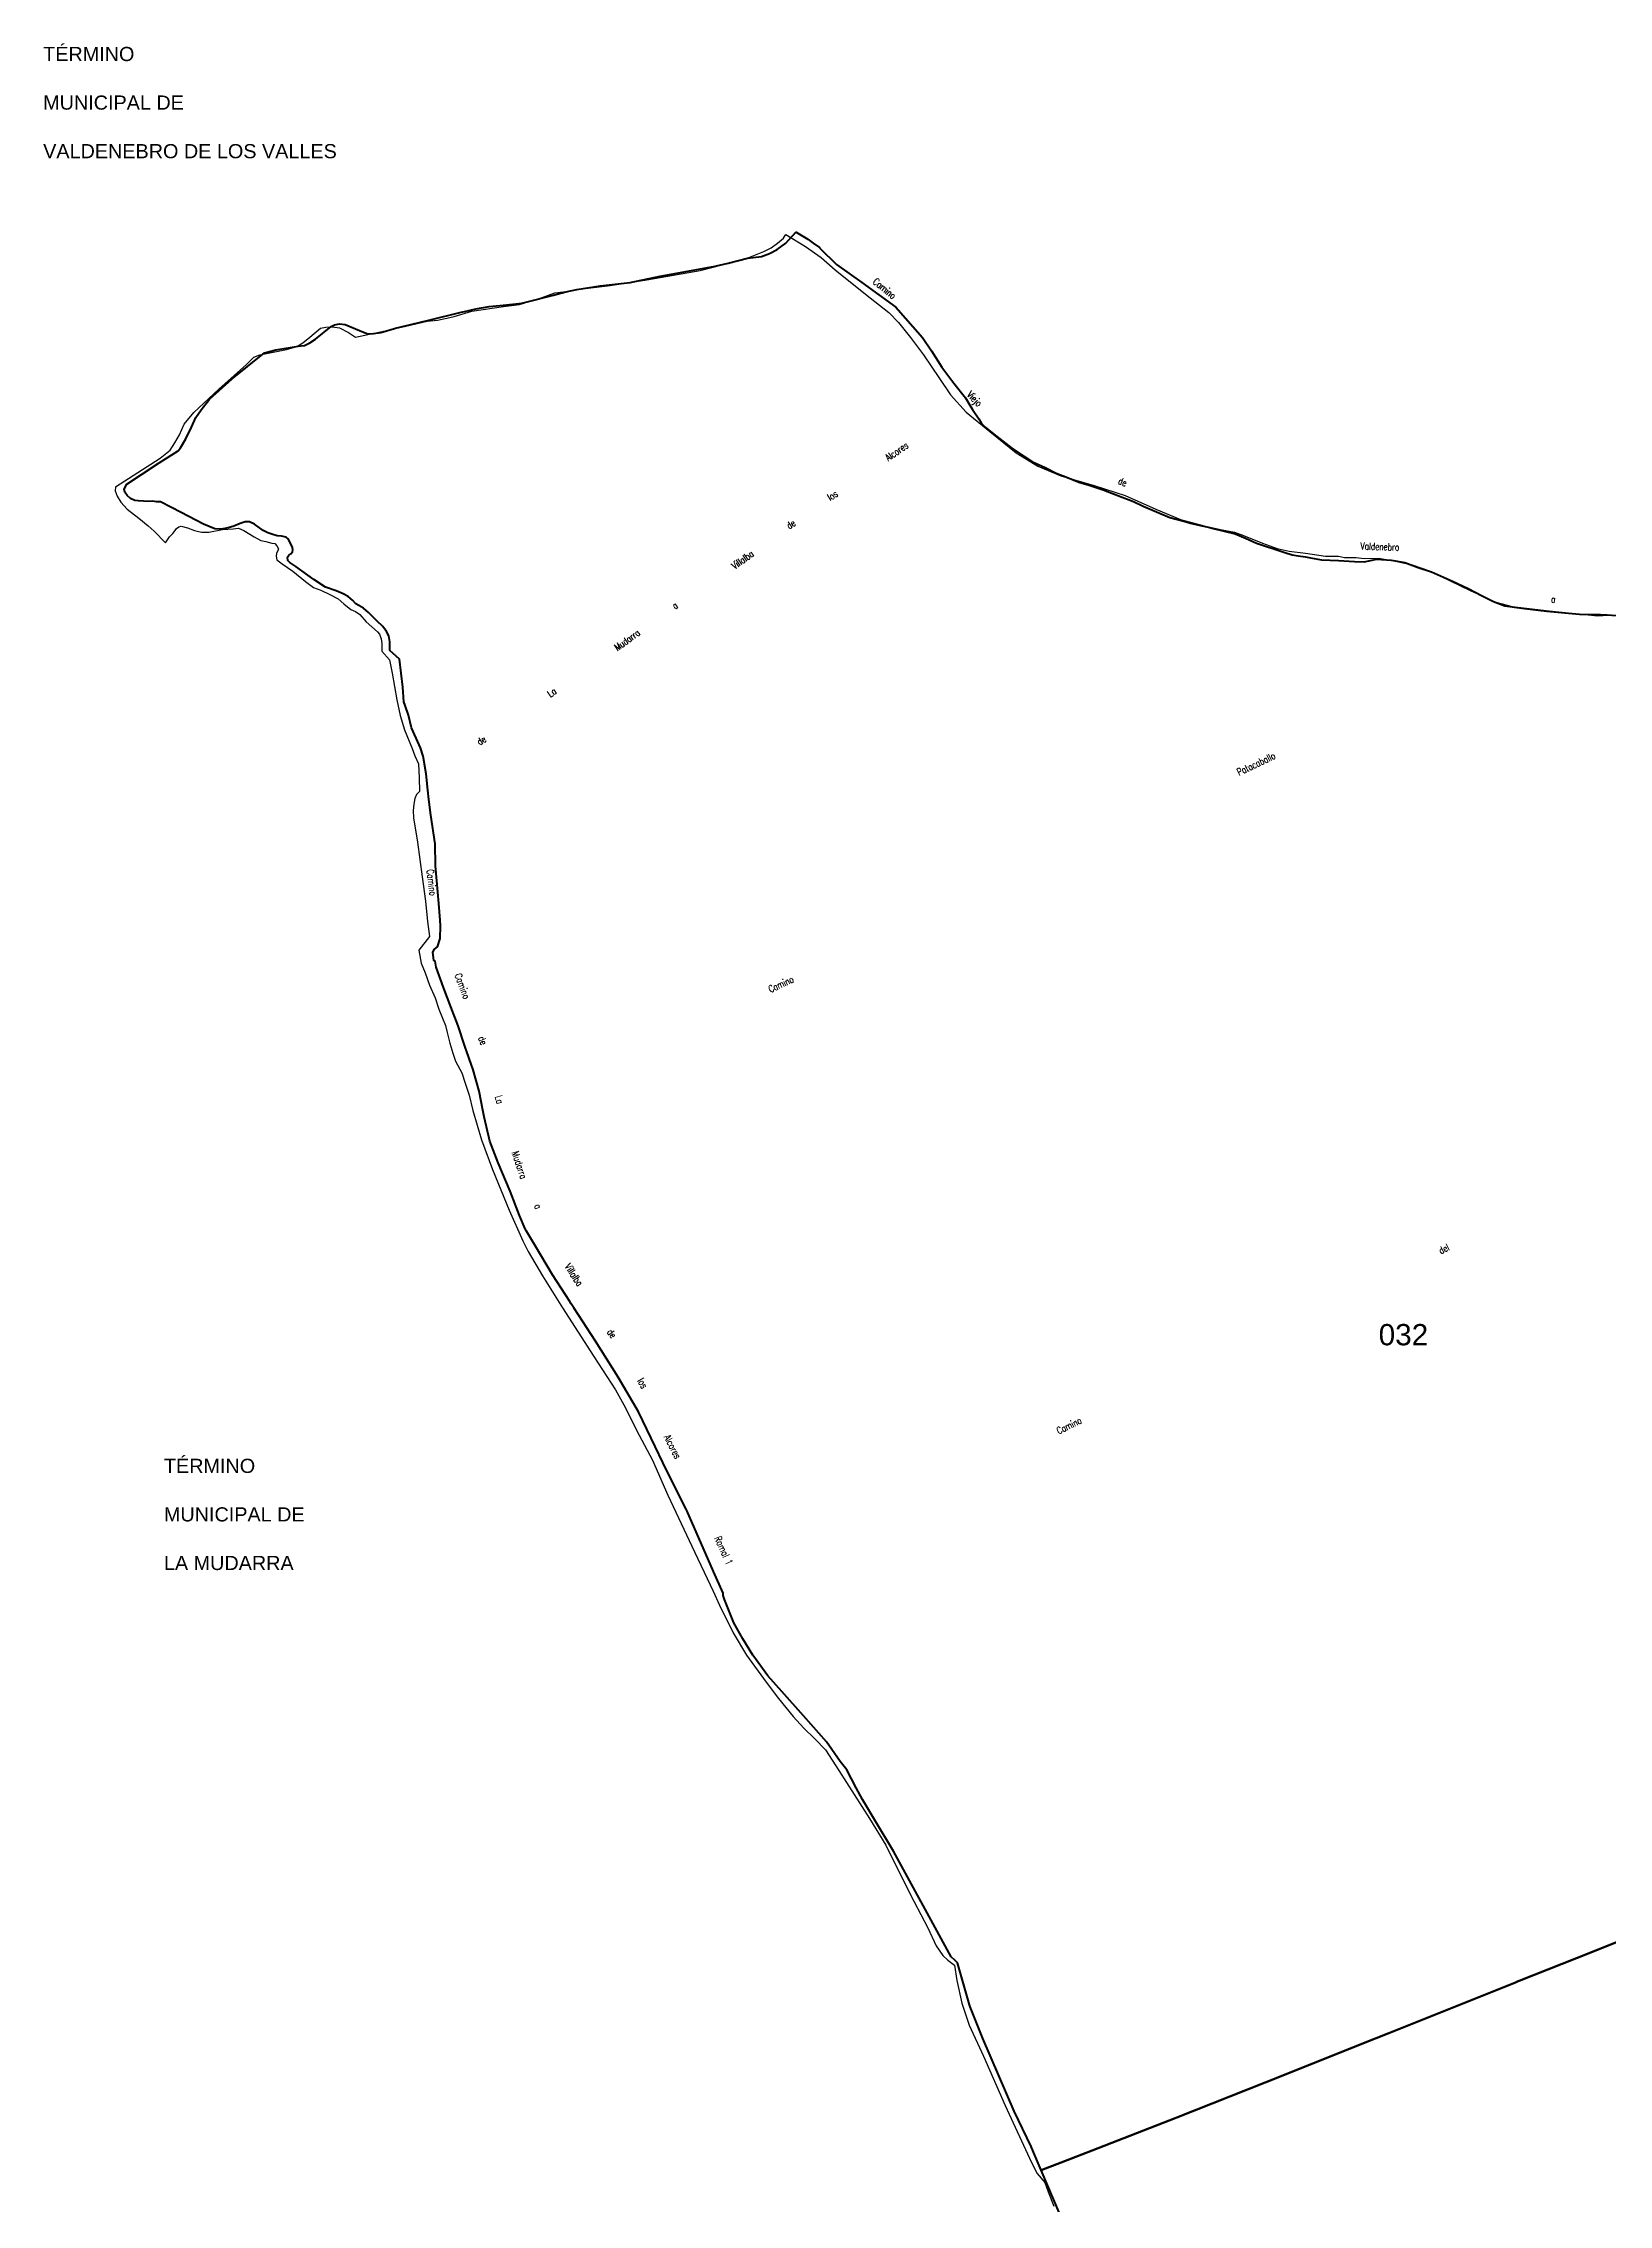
# Model space of a CAD drawing. Header units: metres. Extents: x 339638 to 364279, y 4598373 to 4630956.
# Drawn here: x 339717 to 341927, y 4626950 to 4630002 of the extents above; entities that cross this region are included whole.
import ezdxf
from ezdxf.enums import TextEntityAlignment as Align

# ---------------------------------------------------------------- set-up
doc = ezdxf.new("R2010")
doc.units = ezdxf.units.M
for name, color, linetype, lineweight in [('caminos', 1, 'Continuous', 0), ('poligonos_rusticos', 42, 'Continuous', 40), ('termino', 6, 'Continuous', 25), ('terminos_txt', 7, 'Continuous', 0)]:
    doc.layers.add(name, color=color, linetype=linetype, lineweight=lineweight)
doc.layers.add('poligonos_rustico_txt', color=7, linetype='Continuous')
doc.styles.add('Arial', font='arial.ttf')
doc.styles.add('caminos', font='simplex.shx', dxfattribs={"width": 0.75})
doc.styles.add('resto', font='arial.ttf')

msp = doc.modelspace()

# ---------------------------------------------------------------- linework, layer by layer
at = {"layer": 'poligonos_rusticos'}
for points in [[(341988.7, 4627341.3), (341881.7, 4627298.5), (341800.5, 4627266.1), (341799.3, 4627265.6), (341796.4, 4627264.4), (341795.3, 4627264), (341616.5, 4627192.4), (341578.5, 4627177.2), (341466.9, 4627132.8), (341317.3, 4627073.3), (341314.9, 4627072.4), (341197.7, 4627026.8), (341153.8, 4627009.7), (341125.9, 4626998.8), (341115.1, 4627024.2), (341111.5, 4627032.6), (341087.5, 4627082.3), (341043.3, 4627184.9), (341025.6, 4627229.8), (341024.8, 4627232.6), (341007.5, 4627291.6), (341003.7, 4627295.3), (340998.8, 4627300), (340990.2, 4627315.8), (340917.2, 4627449.2), (340893.7, 4627488.4), (340873.6, 4627522.1), (340864.7, 4627538.7), (340851.2, 4627564.1), (340842.1, 4627575.9), (340822.8, 4627603.9), (340790.2, 4627640.3), (340759.5, 4627674.6), (340740, 4627697.1), (340718.7, 4627726.2), (340704.7, 4627749.1), (340691.8, 4627771.9), (340678.6, 4627804.8), (340676.7, 4627810.2), (340676.9, 4627813.5), (340663.4, 4627844.2), (340625.3, 4627930.4), (340624.6, 4627932), (340597.3, 4627986.1), (340575.2, 4628032.2), (340557.2, 4628069.4), (340528.6, 4628118.6), (340496.7, 4628169.1), (340465.9, 4628216.2), (340462.2, 4628221.9), (340460.2, 4628225.1), (340436.1, 4628263.1), (340411.9, 4628303.3), (340399.1, 4628324.8), (340397.2, 4628328), (340389.3, 4628346.9), (340375.9, 4628381.3), (340359.1, 4628421), (340347.6, 4628451.5), (340339.3, 4628486.1), (340337.5, 4628495.6), (340332.3, 4628522.5), (340324.1, 4628552.3), (340312.2, 4628585.9), (340302.9, 4628614.3), (340292.4, 4628641.5), (340281.8, 4628668.7), (340271.8, 4628697.4), (340270, 4628705.6), (340269.4, 4628706), (340268.3, 4628706.7), (340266.9, 4628718.4), (340269.2, 4628722.9), (340273.7, 4628726), (340277.3, 4628738), (340277.8, 4628755.5), (340277.2, 4628763.8), (340275.4, 4628787), (340272.4, 4628819.1), (340270.5, 4628840.3), (340270, 4628871.6), (340264, 4628911.8), (340261.1, 4628933.9), (340259.9, 4628947), (340257.4, 4628970.1), (340253.5, 4628995.2), (340249.3, 4629006.8), (340243.2, 4629020.5), (340237, 4629035.2), (340232.4, 4629053.3), (340227.7, 4629066.9), (340225.9, 4629072), (340224.4, 4629092.6), (340219.8, 4629132.3), (340206.1, 4629144.6), (340206.4, 4629156.7), (340204.6, 4629165.2), (340201.3, 4629171.3), (340196.4, 4629178.4), (340188.1, 4629186.2), (340175.9, 4629198), (340169, 4629204.2), (340162.6, 4629207.8), (340158.2, 4629210.4), (340153.8, 4629215), (340147.4, 4629220.7), (340140.5, 4629224.4), (340130.6, 4629228.6), (340115.2, 4629234), (340099, 4629244.4), (340073.4, 4629263.1), (340069.5, 4629265.7), (340065, 4629268.8), (340062.1, 4629271.4), (340061.7, 4629275.9), (340063.8, 4629278.9), (340066.3, 4629280.8), (340068.9, 4629283.7), (340069.5, 4629286.7), (340068.6, 4629289.8), (340063.3, 4629301.4), (340059.9, 4629304.5), (340053.4, 4629305.7), (340047.4, 4629306.3), (340041, 4629308), (340034, 4629310.6), (340027.6, 4629313.8), (340015.3, 4629322.6), (340007.9, 4629325.8), (340001.9, 4629326), (339994.8, 4629323.6), (339986.2, 4629319.8), (339978.2, 4629317.5), (339968.1, 4629315.8), (339959.1, 4629316), (339943.3, 4629322.9), (339911.7, 4629339.2), (339882.5, 4629354.4), (339877, 4629354.1), (339871.5, 4629355.2), (339866, 4629354.8), (339851, 4629355.7), (339846, 4629356.3), (339840.1, 4629359), (339835.2, 4629363.1), (339832.3, 4629367.7), (339831.4, 4629372.2), (339835.1, 4629379.1), (339855.8, 4629392.7), (339880.8, 4629409.1), (339907.3, 4629426.4), (339910.9, 4629430.4), (339918.2, 4629443.2), (339926, 4629459.8), (339932.4, 4629473.4), (339939.7, 4629484.2), (339951.5, 4629499), (339983.7, 4629527.7), (340029.2, 4629564.7), (340045.3, 4629568.8), (340076.9, 4629574), (340085.9, 4629574.8), (340093.5, 4629578.6), (340101.2, 4629584), (340123.6, 4629601.9), (340128.2, 4629604.3), (340135.2, 4629605.7), (340143.2, 4629604.5), (340168.9, 4629593.8), (340175.4, 4629591.2), (340183.4, 4629592), (340193.4, 4629593.2), (340212.6, 4629598.8), (340214.2, 4629599.2), (340261.4, 4629610.6), (340306.7, 4629622), (340311.7, 4629623.1), (340327.8, 4629626.5), (340346.4, 4629630), (340366, 4629632), (340366.5, 4629632), (340392.5, 4629634.9), (340402.1, 4629637.2), (340435.3, 4629645.4), (340437.3, 4629645.9), (340454.5, 4629650.9), (340470, 4629654), (340503.2, 4629659.2), (340545.3, 4629663.7), (340588.1, 4629672.7), (340660.4, 4629685.9), (340661.5, 4629686.2), (340684, 4629691.4), (340711.2, 4629698.2), (340730.8, 4629700.7), (340742.4, 4629705), (340753, 4629710.7), (340765.3, 4629719.4), (340773.3, 4629728.2), (340773.9, 4629728.9), (340777.3, 4629732.6), (340777.7, 4629733), (340779, 4629734.4), (340779.7, 4629735.1), (340796.4, 4629725.2), (340796.4, 4629725.2), (340804, 4629719.6), (340812.6, 4629713.3), (340813.5, 4629712.4), (340836.6, 4629689.1), (340872.5, 4629663.7), (340920.7, 4629628.9), (340958.4, 4629586.1), (340971, 4629567.3), (340985.6, 4629544.5), (341002.6, 4629521.6), (341018.7, 4629501.3), (341025, 4629490.9), (341028.9, 4629484.6), (341037.6, 4629471.4), (341041.5, 4629464.8), (341046.9, 4629459.7), (341063.1, 4629446.4), (341084.3, 4629429.9), (341101.1, 4629418.6), (341113.5, 4629410.8), (341131.3, 4629402.5), (341147.1, 4629394.7), (341163, 4629388.8), (341178.9, 4629382), (341193.3, 4629377.7), (341213.2, 4629371.3), (341234.1, 4629363.4), (341255.9, 4629354.5), (341269.8, 4629348.2), (341307.5, 4629331.9), (341327.4, 4629327), (341336.8, 4629324.3), (341346.3, 4629321.6), (341363.7, 4629317.8), (341366.9, 4629317), (341399.6, 4629309.1), (341414.4, 4629302.8), (341429.8, 4629296), (341468.3, 4629283.1), (341469.6, 4629282.7), (341480, 4629279.5), (341488.7, 4629278.1), (341499, 4629276.6), (341506.2, 4629275.3), (341521.4, 4629272.6), (341545.4, 4629271.6), (341567.9, 4629270.2), (341581.9, 4629269.4), (341599.5, 4629273.1), (341619.9, 4629271.7), (341639.4, 4629268.8), (341658.2, 4629261.4), (341676.6, 4629255.5), (341706.4, 4629242.4), (341728.7, 4629232), (341748.5, 4629221.6), (341764.3, 4629213.7), (341780.2, 4629207.4), (341804.2, 4629203.9), (341839.6, 4629199.7), (341885.6, 4629195.8), (341915.6, 4629195.2), (341924.6, 4629194.6), (341937.5, 4629193.8)], [(341160.7, 4626917), (341125.9, 4626998.8), (341153.8, 4627009.7), (341197.7, 4627026.8), (341314.9, 4627072.4), (341317.3, 4627073.3), (341466.9, 4627132.8), (341578.5, 4627177.2), (341616.5, 4627192.4), (341795.3, 4627264), (341796.4, 4627264.4), (341799.3, 4627265.6), (341800.5, 4627266.1), (341881.7, 4627298.5), (341988.7, 4627341.3)]]:
    msp.add_lwpolyline(points, dxfattribs=at)
at = {"layer": 'termino'}
msp.add_line((340763.6, 4629728.9), (340765.1, 4629731.5), dxfattribs=at)
for points in [[(339818.9, 4629375.6), (339882, 4629416), (339896.2, 4629427.2), (339902.7, 4629437.4), (339909.5, 4629448.6), (339916, 4629464), (339929.6, 4629480.3), (339964.9, 4629513.2), (340004, 4629548.1), (340014, 4629558.3), (340022.9, 4629561.9), (340039.3, 4629565.1), (340060.2, 4629569.5), (340075, 4629573.7), (340083.4, 4629578.8), (340093.2, 4629586.5), (340108.4, 4629599.6), (340115.7, 4629600.9), (340125, 4629601.2), (340135.3, 4629599.9), (340148.1, 4629593.2), (340157.8, 4629586.5), (340199.5, 4629595.8), (340228.9, 4629602.2), (340259, 4629609.2), (340273.3, 4629610.8), (340295.4, 4629615.3), (340297.2, 4629615.9), (340322.1, 4629623.6), (340366.8, 4629630), (340389.2, 4629632.6), (340421.3, 4629642.8), (340439.4, 4629649.5), (340451.3, 4629650.5), (340474.6, 4629654.7), (340517.5, 4629659.5), (340569, 4629667.8), (340644.3, 4629680.6), (340675.5, 4629688.9), (340708.4, 4629697.2), (340734.3, 4629707.8), (340744.8, 4629712.9), (340753.7, 4629719.6), (340762.1, 4629726.3), (340763.6, 4629728.9)], [(340765.1, 4629731.5), (340793.1, 4629714.5), (340815.1, 4629699.1), (340835.1, 4629681.9), (340877.6, 4629647.3), (340910.6, 4629621.7), (340924.2, 4629607.3), (340941.5, 4629586.2), (340959.5, 4629561.9), (340982.1, 4629528.3), (340997.8, 4629505.5), (341020.1, 4629480.6), (341053.1, 4629453.4), (341090.3, 4629423.6), (341120.9, 4629404.4), (341153.6, 4629391), (341200.7, 4629377.2), (341244.2, 4629363.1), (341287.8, 4629343.9), (341322.6, 4629329.5), (341356, 4629320.3), (341381.4, 4629314.5), (341398.7, 4629311.6), (341411.4, 4629306.5), (341438.1, 4629295.9), (341459, 4629288.3), (341475.7, 4629284.4), (341499.1, 4629281.9), (341527.4, 4629277.7), (341545.3, 4629277.4), (341554.1, 4629275.8), (341562.6, 4629275.8), (341570.6, 4629275.5), (341581.6, 4629274.2), (341602.4, 4629274.8), (341628, 4629270), (341649.6, 4629265.5), (341673.8, 4629256.9), (341731.6, 4629229.1), (341767.7, 4629212.4), (341790.7, 4629206.7), (341843.1, 4629200.3), (341911.8, 4629193.5), (341932.5, 4629194.5)], [(339818.9, 4629375.6), (339818.4, 4629369.9), (339821.3, 4629362.2), (339826.5, 4629353.6), (339835.6, 4629344), (339852.1, 4629331.2), (339865.1, 4629320.3), (339873.4, 4629312.9), (339889.3, 4629296.3), (339895.3, 4629304.9), (339899.9, 4629309.7), (339903.1, 4629313.6), (339905.1, 4629316.4), (339908.2, 4629319), (339911.8, 4629320), (339920.7, 4629317.4), (339930.6, 4629313.6), (339936.1, 4629312.6), (339941, 4629311.3), (339948.1, 4629311.6), (339950.9, 4629311.6), (339970.2, 4629315.2), (339984.9, 4629316.1), (339992.7, 4629317.1), (340000.2, 4629313.6), (340014.7, 4629304.9), (340023.9, 4629299.8), (340031.3, 4629298.2), (340039.8, 4629296), (340044, 4629295.3), (340046.8, 4629292.1), (340048.9, 4629288), (340048.2, 4629285.1), (340046.3, 4629281.6), (340045.7, 4629277.7), (340046.9, 4629272.6), (340054.2, 4629266.8), (340069.1, 4629256.6), (340087.4, 4629241.6), (340098.3, 4629233.2), (340108.9, 4629229.4), (340121.7, 4629223.6), (340133.1, 4629217.2), (340141.3, 4629210.2), (340151.1, 4629202.2), (340157.7, 4629199.3), (340163.8, 4629195.2), (340173, 4629184.9), (340189, 4629170.8), (340191.8, 4629167.3), (340194.1, 4629160.9), (340195.1, 4629154.2), (340194.7, 4629149.1), (340194.8, 4629143.6), (340205.7, 4629131.2), (340209.7, 4629112.3), (340216, 4629074.5), (340220.6, 4629052.4), (340226.9, 4629032.6), (340237.7, 4629006), (340241.5, 4628995.5), (340246.7, 4628984.6), (340247.6, 4628964.8), (340248, 4628945.2), (340243.7, 4628941.1), (340241.6, 4628935.3), (340240.3, 4628927.6), (340239.3, 4628918.7), (340239.7, 4628908.1), (340245.3, 4628873.9), (340251.9, 4628824.9), (340256.5, 4628790.7), (340259.6, 4628761.9), (340262.3, 4628740.8), (340247.3, 4628721.2), (340250.4, 4628703), (340256.2, 4628689.2), (340262.3, 4628672), (340270.4, 4628654), (340275.6, 4628638), (340280.6, 4628625.3), (340284.9, 4628615), (340287.2, 4628605.1), (340290.8, 4628590.1), (340295.4, 4628575.7), (340299, 4628564.8), (340307.9, 4628548.1), (340312.6, 4628533.4), (340318, 4628516.8), (340323.2, 4628495), (340335.5, 4628453.4), (340351.3, 4628411.8), (340374.6, 4628354.2), (340394, 4628311), (340401.4, 4628296), (340421.7, 4628261.4), (340450.2, 4628216.3), (340494.1, 4628147.5), (340524.6, 4628100.8), (340536.8, 4628079.3), (340558.2, 4628036.5), (340577, 4628001.3), (340598.9, 4627951.7), (340632.6, 4627879.7), (340662.6, 4627816.6), (340671.6, 4627796.5), (340690.8, 4627757.4), (340709.7, 4627726.1), (340737.5, 4627687.7), (340754.7, 4627665), (340775.5, 4627639.4), (340790.6, 4627623), (340806.1, 4627608), (340821.3, 4627592.3), (340840.3, 4627563.2), (340883.5, 4627495.4), (340906.6, 4627457.9), (340922.5, 4627425.3), (340946.1, 4627378.6), (340965.6, 4627341.1), (340977.5, 4627315.8), (340986.9, 4627302.1), (340994, 4627295.7), (341003.4, 4627288.6), (341006.9, 4627266.6), (341013.7, 4627234.9), (341024.3, 4627203.8), (341044.4, 4627160), (341074.7, 4627090.2), (341112.3, 4627009.6), (341120.3, 4626994.2), (341130.9, 4626981.8), (341135.8, 4626968.3), (341143.6, 4626948.2)]]:
    msp.add_lwpolyline(points, dxfattribs=at)

# ---------------------------------------------------------------- texts
at = {"layer": 'caminos', "style": 'caminos', "width": 0.75}
for s, rotation, p in [('Camino', -39.5697, (340885.3, 4629661.1)), ('Viejo', -46.0925, (341018, 4629502.6)), ('Alcores', 34.6196, (340911.6, 4629408.8)), ('los', 32.5336, (340829.5, 4629352.8)), ('de', -21.3164, (341232.4, 4629377.1)), ('de', 34.2706, (340772, 4629312.7)), ('Villalba', 35.3853, (340694.9, 4629256.1)), ('Valdenebro', -1.8917, (341576.5, 4629284)), ('a', 32.0367, (340610.3, 4629199.5)), ('a', -7.8565, (341844.8, 4629209.3)), ('Mudarra', 35.8608, (340529.4, 4629140.9)), ('La', 35.7515, (340434.9, 4629075.4)), ('de', 32.3905, (340334.9, 4629007.5)), ('Patacaballo', 25.4117, (341406.3, 4628964.6)), ('Camino', -83.0264, (340255.1, 4628834.4)), ('Camino', -69.6564, (340294.8, 4628685.3)), ('Camino', 24.9068, (340744.9, 4628658.3)), ('de', -68.0277, (340327.8, 4628596.3)), ('La', -74.8141, (340351.7, 4628513.8)), ('Mudarra', -71.5644, (340375.4, 4628434.8)), ('a', -66.7642, (340407, 4628359.3)), ('del', 25.7559, (341691.3, 4628289.3)), ('Villalba', -56.9766, (340450.2, 4628273)), ('de', -53.8847, (340509.8, 4628180.1)), ('los', -60.8668, (340552.7, 4628112.2)), ('Camino', 26.1291, (341151.9, 4628034.9)), ('Alcores', -62.5907, (340590.2, 4628032.6)), ('Ramal 1', -65.6837, (340661.5, 4627890))]:
    msp.add_text(s, height=10, rotation=rotation, dxfattribs=at).set_placement(p, align=Align.BOTTOM_LEFT)
at = {"layer": 'poligonos_rustico_txt', "style": 'Arial'}
msp.add_text('032', height=30, dxfattribs=at).set_placement((341637.2, 4628154.5), align=Align.BOTTOM_CENTER)
at = {"layer": 'terminos_txt', "style": 'resto'}
for s, p in [('TÉRMINO', (339716.8, 4629976.5)), ('MUNICIPAL DE', (339716.8, 4629907.9)), ('VALDENEBRO DE LOS VALLES', (339716.8, 4629839.3)), ('TÉRMINO', (339887.3, 4627983.3)), ('MUNICIPAL DE', (339887.3, 4627914.8)), ('LA MUDARRA', (339887.3, 4627846.2))]:
    msp.add_text(s, height=20, dxfattribs=at).set_placement(p)

doc.saveas('drawing.dxf')
